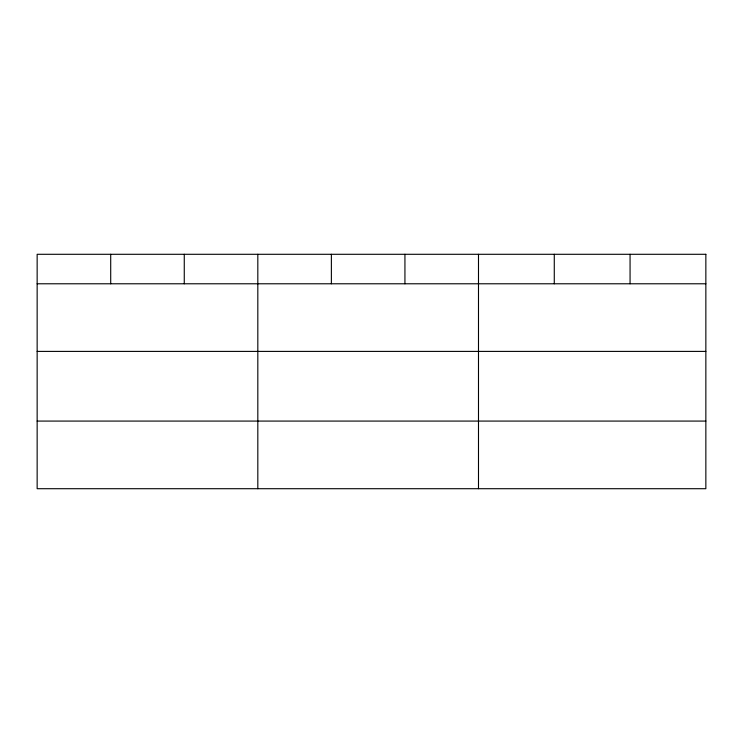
<?xml version="1.0" encoding="UTF-8"?>
<svg xmlns="http://www.w3.org/2000/svg" width="743" height="743" viewBox="0 0 743 743"><rect width="100%" height="100%" fill="white"/><g stroke="black" fill="none" stroke-linecap="round" stroke-linejoin="round"><path stroke-width="1.11" d="M37.15 283.78L705.85 283.78M37.15 351.402L705.85 351.402M37.15 421.077L705.85 421.077M630.064 254.292L630.064 283.78M554.278 254.292L554.278 283.78M478.492 254.292L478.492 488.708M404.935 254.292L404.935 283.78M331.378 254.292L331.378 283.78M257.821 254.292L257.821 488.708M184.264 254.292L184.264 283.78M110.707 254.292L110.707 283.78M705.85 254.292L37.15 254.292L37.15 488.708L705.85 488.708L705.85 254.292"/></g></svg>
